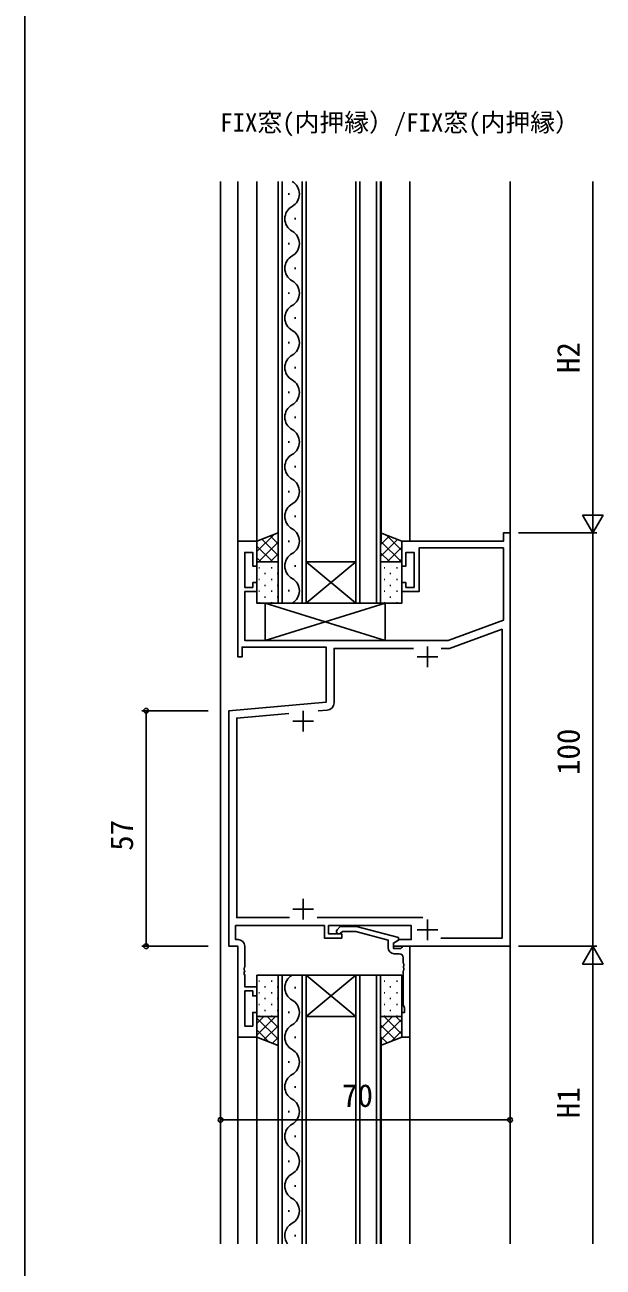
# Model space of a CAD drawing. Units: millimetres, scale not verified. Extents: x -793 to 793, y -564 to 564.
# Drawn here: x -787.8 to -648, y -303.3 to -2.8 of the extents above; entities that cross this region are included whole.
import ezdxf
from ezdxf.enums import TextEntityAlignment as Align

# ---------------------------------------------------------------- set-up
doc = ezdxf.new("R2010")
doc.units = ezdxf.units.MM
doc.header["$LTSCALE"] = 4
for name, color, linetype in [('0-1_USER1', 3, 'Continuous'), ('0-2_YKK_11', 7, 'Continuous'), ('0-3_YKK_12', 2, 'Continuous'), ('0-4_YKK_13', 4, 'Continuous'), ('0-6_YKK_D', 6, 'Continuous'), ('0-7_YKK_ZWAK', 7, 'Continuous')]:
    doc.layers.add(name, color=color, linetype=linetype)
doc.styles.add('ＭＳ ゴシック', font='')
doc.styles.get('ＭＳ ゴシック').set_extended_font_data('MS Gothic')

msp = doc.modelspace()

# ---------------------------------------------------------------- linework, layer by layer
at = {"layer": '0-2_YKK_11'}
for p, q in [((-690.483, -153.209), (-690.483, -158.209)), ((-692.983, -155.709), (-687.983, -155.709)), ((-687.133, -153.639), (-685.143, -153.639)), ((-722.983, -171.209), (-717.983, -171.209)), ((-720.483, -168.709), (-720.483, -173.709)), ((-716.91, -168.761), (-714.696, -168.567)), ((-720.483, -214.209), (-720.483, -219.209)), ((-722.983, -216.709), (-717.983, -216.709)), ((-691.545, -218.779), (-717.133, -218.779)), ((-690.483, -219.209), (-690.483, -224.209)), ((-692.983, -221.709), (-687.983, -221.709)), ((-697.313, -227.509), (-698.483, -227.509))]:
    msp.add_line(p, q, dxfattribs=at)
for points in [[(-670.483, -125.709), (-670.483, -225.709), (-698.683, -225.709), (-698.683, -224.909), (-697.246, -224.079), (-694.383, -224.079), (-694.383, -220.709), (-714.383, -220.709), (-714.383, -222.709), (-711.183, -222.709), (-711.183, -223.709), (-715.383, -223.709), (-715.383, -220.709), (-736.853, -220.709), (-736.853, -224.079), (-736.253, -224.079)], [(-731.683, -139.909), (-734.653, -139.909), (-734.653, -151.709), (-685.483, -151.709), (-672.113, -146.843), (-672.113, -129.339), (-692.483, -129.339), (-692.483, -139.909), (-696.683, -139.909), (-696.683, -137.709), (-695.683, -137.709), (-695.683, -138.909), (-693.683, -138.909), (-693.683, -130.409), (-695.683, -130.409), (-695.683, -133.709), (-696.683, -133.709), (-696.683, -127.709), (-672.113, -127.709), (-672.113, -125.709), (-670.483, -125.709)], [(-734.653, -225.679), (-734.653, -230.751), (-734.773, -230.934), (-734.773, -231.484), (-734.653, -231.667), (-734.653, -231.751), (-734.773, -231.934), (-734.773, -232.484), (-734.653, -232.667), (-734.653, -235.509), (-731.683, -235.509), (-731.683, -237.709), (-732.683, -237.709), (-732.683, -236.509), (-734.653, -236.509), (-734.653, -245.009), (-732.683, -245.009), (-732.683, -241.709), (-731.683, -241.709), (-731.683, -247.709), (-736.283, -247.709), (-736.283, -225.709), (-738.483, -225.709), (-738.483, -168.711), (-714.983, -166.655), (-714.983, -153.339), (-735.283, -153.339), (-735.283, -155.709), (-736.283, -155.709), (-736.283, -127.709), (-731.683, -127.709), (-731.683, -133.709), (-732.683, -133.709), (-732.683, -130.409), (-734.653, -130.409), (-734.653, -138.909), (-732.683, -138.909), (-732.683, -137.709), (-731.683, -137.709), (-731.683, -139.909)], [(-687.133, -153.639), (-685.143, -153.639), (-672.413, -149.006), (-672.413, -223.779), (-687.244, -223.779)], [(-713.053, -166.774), (-713.053, -153.639), (-693.834, -153.639)], [(-723.834, -218.779), (-736.553, -218.779), (-736.553, -170.48), (-723.979, -169.379)], [(-712.308, -221.685), (-711.532, -220.909), (-707.587, -220.909), (-697.483, -223.616), (-697.483, -224.216), (-698.683, -224.909), (-698.683, -226.209), (-696.883, -226.209), (-696.683, -226.009), (-696.383, -225.709), (-694.683, -225.709)], [(-699.983, -226.009), (-699.983, -224.189), (-707.745, -222.109), (-711.035, -222.109), (-711.459, -222.533)], [(-694.683, -225.709), (-694.683, -247.709), (-696.683, -247.709), (-696.683, -241.709), (-695.983, -241.709), (-695.983, -240.709), (-696.313, -239.802), (-696.313, -231.667), (-696.193, -231.484), (-696.193, -230.934), (-696.313, -230.751), (-696.313, -230.667), (-696.193, -230.484), (-696.193, -229.934), (-696.313, -229.751), (-696.313, -228.509)]]:
    msp.add_lwpolyline(points, dxfattribs=at)
for centre, radius, start, end in [((-714.853, -166.774), 1.8, 275, 0.00001), ((-711.883, -222.109), 0.6, 134.99999, 315.00001), ((-736.253, -225.679), 1.6, 0.00001, 89.99999), ((-698.483, -226.009), 1.5, 180.00001, 269.99999), ((-697.313, -228.509), 1, 0.00001, 89.99999)]:
    msp.add_arc(centre, radius, start, end, dxfattribs=at)
at = {"layer": '0-3_YKK_12'}
for p, q in [((-740.483, -40.709), (-740.483, -297.709)), ((-736.283, -40.709), (-736.283, -128.009)), ((-731.683, -40.709), (-731.683, -127.709)), ((-726.583, -142.709), (-726.583, -40.709)), ((-725.583, -40.709), (-725.583, -142.709)), ((-720.783, -142.709), (-720.783, -40.709)), ((-719.783, -40.709), (-719.783, -142.709)), ((-706.783, -40.709), (-706.783, -142.709)), ((-702.783, -142.709), (-702.783, -40.709)), ((-701.683, -40.709), (-701.683, -127.709)), ((-694.683, -40.709), (-694.683, -127.709)), ((-670.483, -297.709), (-670.483, -40.709)), ((-723.943, -43.509), (-723.943, -43.909)), ((-722.423, -49.509), (-722.423, -49.909)), ((-723.943, -55.509), (-723.943, -55.909)), ((-722.423, -61.509), (-722.423, -61.909)), ((-723.943, -67.509), (-723.943, -67.909)), ((-722.423, -73.509), (-722.423, -73.909)), ((-723.943, -79.509), (-723.943, -79.909)), ((-722.423, -85.509), (-722.423, -85.909)), ((-723.943, -91.509), (-723.943, -91.909)), ((-722.423, -97.509), (-722.423, -97.909)), ((-723.943, -103.509), (-723.943, -103.909)), ((-722.423, -109.509), (-722.423, -109.909)), ((-723.943, -115.509), (-723.943, -115.909)), ((-722.423, -121.509), (-722.423, -121.909)), ((-723.943, -127.509), (-723.943, -127.909)), ((-722.423, -133.509), (-722.423, -133.909)), ((-707.783, -132.709), (-719.783, -132.709)), ((-707.783, -142.709), (-719.783, -132.709)), ((-719.783, -142.709), (-707.783, -132.709)), ((-723.943, -139.509), (-723.943, -139.909)), ((-726.583, -142.709), (-719.783, -142.709)), ((-707.783, -142.709), (-719.783, -142.709)), ((-696.683, -225.709), (-694.683, -225.709)), ((-694.683, -225.709), (-694.683, -297.709)), ((-725.583, -232.709), (-725.583, -297.709)), ((-720.783, -297.709), (-720.783, -232.709)), ((-719.783, -232.709), (-719.783, -297.709)), ((-707.783, -232.709), (-719.783, -232.709)), ((-707.783, -232.709), (-719.783, -242.709)), ((-719.783, -232.709), (-707.783, -242.709)), ((-706.783, -232.709), (-706.783, -297.709)), ((-702.783, -297.709), (-702.783, -232.709)), ((-701.783, -232.709), (-701.783, -297.709)), ((-722.423, -235.509), (-722.423, -235.909)), ((-723.943, -241.509), (-723.943, -241.909)), ((-707.783, -242.709), (-719.783, -242.709)), ((-736.283, -247.709), (-736.283, -297.709)), ((-736.283, -247.709), (-731.683, -247.709)), ((-731.683, -247.709), (-731.683, -297.709)), ((-722.423, -247.509), (-722.423, -247.909)), ((-701.683, -247.709), (-701.683, -297.709)), ((-723.943, -253.509), (-723.943, -253.909)), ((-722.423, -259.509), (-722.423, -259.909)), ((-723.943, -265.509), (-723.943, -265.909)), ((-722.423, -271.509), (-722.423, -271.909)), ((-723.943, -277.509), (-723.943, -277.909)), ((-722.423, -283.509), (-722.423, -283.909)), ((-723.943, -289.509), (-723.943, -289.909)), ((-722.423, -295.509), (-722.423, -295.909))]:
    msp.add_line(p, q, dxfattribs=at)
for points in [[(-701.783, -40.709), (-701.783, -142.709), (-707.783, -142.709), (-707.783, -40.709)], [(-726.583, -297.709), (-726.583, -232.709), (-719.783, -232.709)], [(-707.783, -297.709), (-707.783, -232.709), (-701.783, -232.709)]]:
    msp.add_lwpolyline(points, dxfattribs=at)
for centre, start, end in [((-724.86, -43.709), 299.20254, 60.79746), ((-721.506, -49.709), 119.20254, 240.79746), ((-724.86, -55.709), 299.20254, 60.79746), ((-721.506, -61.709), 119.20254, 240.79746), ((-724.86, -67.709), 299.20254, 60.79746), ((-721.506, -73.709), 119.20254, 240.79746), ((-724.86, -79.709), 299.20254, 60.79746), ((-721.506, -85.709), 119.20254, 240.79746), ((-724.86, -91.709), 299.20254, 60.79746), ((-721.506, -97.709), 119.20254, 240.79746), ((-724.86, -103.709), 299.20254, 60.79746), ((-721.506, -109.709), 119.20254, 240.79746), ((-724.86, -115.709), 299.20254, 60.79746), ((-721.506, -121.709), 119.20254, 240.79746), ((-724.86, -127.709), 299.20254, 60.79746), ((-721.506, -133.709), 119.20254, 240.79746), ((-724.86, -139.709), 299.20254, 60.79746), ((-721.506, -235.709), 119.20254, 240.79746), ((-724.86, -241.709), 299.20254, 60.79746), ((-721.506, -247.709), 119.20254, 240.79746), ((-724.86, -253.709), 299.20254, 60.79746), ((-721.506, -259.709), 119.20254, 240.79746), ((-724.86, -265.709), 299.20254, 60.79746), ((-721.506, -271.709), 119.20254, 240.79746), ((-724.86, -277.709), 299.20254, 60.79746), ((-721.506, -283.709), 119.20254, 240.79746), ((-724.86, -289.709), 299.20254, 60.79746), ((-721.506, -295.709), 119.20254, 215.58741)]:
    msp.add_arc(centre, 3.437, start, end, dxfattribs=at)
at = {"layer": '0-4_YKK_13'}
for p, q in [((-727.548, -126.087), (-731.683, -130.222)), ((-701.734, -125.728), (-701.783, -125.778)), ((-731.683, -128.899), (-727.873, -132.709)), ((-726.583, -127.951), (-731.341, -132.709)), ((-730.506, -127.247), (-726.583, -131.17)), ((-728.474, -126.451), (-726.583, -128.342)), ((-699.702, -126.525), (-701.783, -128.607)), ((-697.67, -127.322), (-701.783, -131.435)), ((-701.783, -127.686), (-696.76, -132.709)), ((-700.382, -126.258), (-696.683, -129.957)), ((-696.683, -129.163), (-700.229, -132.709)), ((-731.683, -131.727), (-730.701, -132.709)), ((-726.583, -130.779), (-728.513, -132.709)), ((-701.783, -130.514), (-699.589, -132.709)), ((-696.683, -131.992), (-697.4, -132.709)), ((-731.263, -134.145), (-731.063, -134.145)), ((-729.848, -132.73), (-729.648, -132.73)), ((-728.233, -134.145), (-728.033, -134.145)), ((-726.818, -132.73), (-726.618, -132.73)), ((-700.963, -134.145), (-700.763, -134.145)), ((-699.548, -132.73), (-699.348, -132.73)), ((-697.933, -134.145), (-697.733, -134.145)), ((-731.263, -136.975), (-731.063, -136.975)), ((-729.848, -135.56), (-729.648, -135.56)), ((-728.233, -136.975), (-728.033, -136.975)), ((-726.818, -135.56), (-726.618, -135.56)), ((-700.963, -136.975), (-700.763, -136.975)), ((-699.548, -135.56), (-699.348, -135.56)), ((-697.933, -136.975), (-697.733, -136.975)), ((-731.263, -139.805), (-731.063, -139.805)), ((-729.848, -138.39), (-729.648, -138.39)), ((-729.848, -141.22), (-729.648, -141.22)), ((-728.233, -139.805), (-728.033, -139.805)), ((-726.818, -138.39), (-726.618, -138.39)), ((-726.818, -141.22), (-726.618, -141.22)), ((-700.963, -139.805), (-700.763, -139.805)), ((-699.548, -138.39), (-699.348, -138.39)), ((-699.548, -141.22), (-699.348, -141.22)), ((-697.933, -139.805), (-697.733, -139.805)), ((-731.263, -142.635), (-731.063, -142.635)), ((-700.683, -151.709), (-729.683, -142.709)), ((-700.683, -142.709), (-729.683, -151.709)), ((-728.233, -142.635), (-728.033, -142.635)), ((-700.963, -142.635), (-700.763, -142.635)), ((-697.933, -142.635), (-697.733, -142.635)), ((-731.263, -234.129), (-731.063, -234.129)), ((-729.848, -232.714), (-729.648, -232.714)), ((-728.233, -234.129), (-728.033, -234.129)), ((-726.818, -232.714), (-726.618, -232.714)), ((-700.963, -234.129), (-700.763, -234.129)), ((-699.548, -232.714), (-699.348, -232.714)), ((-697.933, -234.129), (-697.733, -234.129)), ((-731.263, -236.959), (-731.063, -236.959)), ((-729.848, -235.544), (-729.648, -235.544)), ((-728.233, -236.959), (-728.033, -236.959)), ((-726.818, -235.544), (-726.618, -235.544)), ((-700.963, -236.959), (-700.763, -236.959)), ((-699.548, -235.544), (-699.348, -235.544)), ((-697.933, -236.959), (-697.733, -236.959)), ((-731.263, -239.789), (-731.063, -239.789)), ((-729.848, -238.374), (-729.648, -238.374)), ((-728.233, -239.789), (-728.033, -239.789)), ((-726.818, -238.374), (-726.618, -238.374)), ((-700.963, -239.789), (-700.763, -239.789)), ((-699.548, -238.374), (-699.348, -238.374)), ((-697.933, -239.789), (-697.733, -239.789)), ((-727.163, -242.709), (-731.683, -247.229)), ((-729.991, -242.709), (-731.683, -244.401)), ((-731.683, -243.077), (-726.583, -248.177)), ((-731.263, -242.619), (-731.063, -242.619)), ((-729.848, -241.204), (-729.648, -241.204)), ((-729.223, -242.709), (-726.583, -245.349)), ((-728.233, -242.619), (-728.033, -242.619)), ((-726.818, -241.204), (-726.618, -241.204)), ((-698.879, -242.709), (-701.783, -245.613)), ((-701.707, -242.709), (-701.783, -242.785)), ((-696.683, -243.342), (-701.783, -248.442)), ((-700.963, -242.619), (-700.763, -242.619)), ((-700.939, -242.709), (-696.683, -246.964)), ((-699.548, -241.204), (-699.348, -241.204)), ((-698.11, -242.709), (-696.683, -244.136)), ((-697.933, -242.619), (-697.733, -242.619)), ((-731.683, -245.906), (-728.716, -248.872)), ((-726.583, -244.958), (-729.996, -248.371)), ((-701.783, -244.693), (-698.18, -248.296)), ((-696.683, -246.17), (-699.215, -248.702)), ((-726.583, -247.786), (-727.965, -249.167)), ((-701.783, -247.521), (-700.212, -249.093))]:
    msp.add_line(p, q, dxfattribs=at)
for points in [[(-726.583, -132.709), (-726.583, -125.709), (-731.683, -127.709), (-731.683, -132.709)], [(-701.783, -132.709), (-701.783, -125.709), (-696.683, -127.709), (-696.683, -132.709)], [(-731.683, -132.709), (-726.583, -132.709), (-726.583, -142.709), (-731.683, -142.709)], [(-696.683, -132.709), (-701.783, -132.709), (-701.783, -142.709), (-696.683, -142.709)], [(-700.683, -142.709), (-729.683, -142.709), (-729.683, -151.709), (-700.683, -151.709)], [(-731.683, -242.709), (-726.583, -242.709), (-726.583, -232.709), (-731.683, -232.709)], [(-696.683, -242.709), (-701.783, -242.709), (-701.783, -232.709), (-696.683, -232.709)], [(-726.583, -242.709), (-726.583, -249.709), (-731.683, -247.709), (-731.683, -242.709)], [(-701.783, -242.709), (-701.783, -249.709), (-696.683, -247.709), (-696.683, -242.709)]]:
    msp.add_lwpolyline(points, close=True, dxfattribs=at)
at = {"layer": '0-6_YKK_D'}
for p, q in [((-650.483, -120.709), (-650.483, -40.709)), ((-650.483, -125.709), (-650.483, -117.049)), ((-650.483, -125.709), (-652.983, -121.379)), ((-647.983, -121.379), (-652.983, -121.379)), ((-650.483, -125.709), (-647.983, -121.379)), ((-668.483, -125.709), (-649.483, -125.709)), ((-668.483, -125.709), (-649.483, -125.709)), ((-650.483, -225.709), (-650.483, -125.709)), ((-743.483, -168.709), (-759.483, -168.709)), ((-758.483, -168.709), (-758.483, -225.708)), ((-743.483, -225.708), (-759.483, -225.708)), ((-668.483, -225.709), (-649.483, -225.709)), ((-668.483, -225.709), (-649.483, -225.709)), ((-650.483, -225.709), (-652.983, -230.039)), ((-650.483, -225.709), (-647.983, -230.039)), ((-650.483, -225.709), (-650.483, -234.369)), ((-740.483, -228.709), (-740.483, -268.709)), ((-670.483, -228.709), (-670.483, -268.709)), ((-652.983, -230.039), (-647.983, -230.039)), ((-650.483, -230.709), (-650.483, -297.709)), ((-670.483, -267.709), (-740.483, -267.709))]:
    msp.add_line(p, q, dxfattribs=at)
for centre in [(-758.483, -168.709), (-758.483, -225.708), (-740.483, -267.709), (-670.483, -267.709)]:
    msp.add_circle(centre, 0.562, dxfattribs=at)
at = {"layer": '0-7_YKK_ZWAK'}
msp.add_line((-787.8, -491.4), (-787.8, 558.6), dxfattribs=at)

# ---------------------------------------------------------------- texts
at = {"layer": '0-1_USER1', "style": 'ＭＳ ゴシック'}
msp.add_text('FIX窓(内押縁）/FIX窓(内押縁）', height=4.399, dxfattribs=at).set_placement((-740.554, -29.922), align=Align.BOTTOM_LEFT)
at = {"layer": '0-6_YKK_D', "style": 'ＭＳ ゴシック'}
for s, p in [('H2', (-651.983, -87.037)), ('100', (-651.983, -184.274)), ('57', (-759.983, -202.599)), ('H1', (-651.983, -267.291))]:
    msp.add_text(s, height=5.499, rotation=90, dxfattribs=at).set_placement(p, align=Align.BOTTOM_LEFT)
msp.add_text('70', height=5.499, dxfattribs=at).set_placement((-711.108, -266.209), align=Align.BOTTOM_LEFT)

doc.saveas('drawing.dxf')
